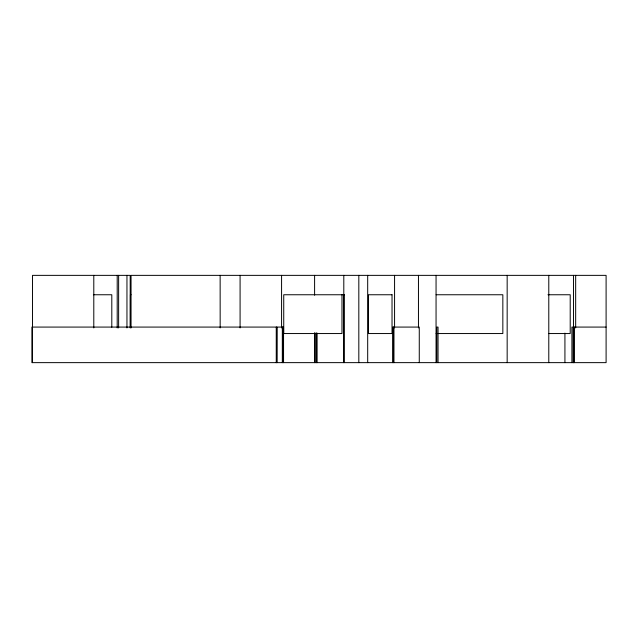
<?xml version="1.0" encoding="UTF-8"?>
<svg xmlns="http://www.w3.org/2000/svg" width="638" height="638" viewBox="0 0 638 638"><rect width="100%" height="100%" fill="white"/><g stroke="black" fill="none" stroke-linecap="round" stroke-linejoin="round"><path stroke-width="0.96" d="M118.628 327.924L118.628 275.361M93.379 294.756L111.802 294.756L111.802 327.222M131.053 294.756L130.407 294.756L130.407 327.222M344.297 294.756L283.735 294.756L283.735 333.546L341.976 333.546L341.976 294.756M436.105 294.756L502.84 294.756L502.84 333.546L436.105 333.546M547.962 294.756L570.212 294.756L570.212 333.546L548.568 333.546M606.1 327.079L573.69 327.079L573.69 362.639M575.667 275.361L575.667 327.924M574.304 327.079L574.304 362.639M573.482 275.361L573.482 362.639M573.147 362.639L573.147 327.079L571.911 327.079L571.911 362.639M564.925 333.124L564.925 362.639M548.784 275.361L548.784 362.639M507.162 275.361L507.162 362.639M438.043 362.639L438.043 327.079L436.807 327.079L436.807 362.639M436.057 275.361L436.057 362.639M419.27 362.639L419.27 327.079L392.729 327.079L392.729 362.639M418.456 275.361L418.456 327.924M394.571 275.361L394.571 327.924M393.957 327.079L393.957 362.639M393.343 327.079L393.343 362.639M367.687 275.361L367.687 362.639M358.819 275.361L358.819 362.639M344.097 294.756L344.097 362.639M343.802 275.361L343.802 362.639M317.102 333.124L317.102 362.639M316.456 333.124L316.456 362.639M316.169 333.004L316.169 362.639M314.941 333.004L314.941 362.639M314.598 275.361L314.598 295.195M314.598 332.884L314.598 362.639M283.551 362.639L283.551 327.079L31.9 327.079L31.9 362.639L606.1 362.639L606.1 275.361L131.053 275.361L131.053 327.924M282.937 327.079L282.937 362.639M282.323 327.079L282.323 362.639M281.573 275.361L281.573 327.924M276.254 327.079L276.254 362.639M240.087 275.361L240.087 327.924M220.142 275.361L220.166 327.924M130.2 327.924L130.2 275.361L32.514 275.361L32.514 362.639M126.954 275.361L126.954 327.924M117.201 275.361L117.201 327.924M93.794 275.361L93.794 327.924M392.027 294.756L368.421 294.756L368.421 333.546L392.027 333.546L392.027 294.756M276.868 362.639L276.868 327.079L276.804 362.639"/></g></svg>
